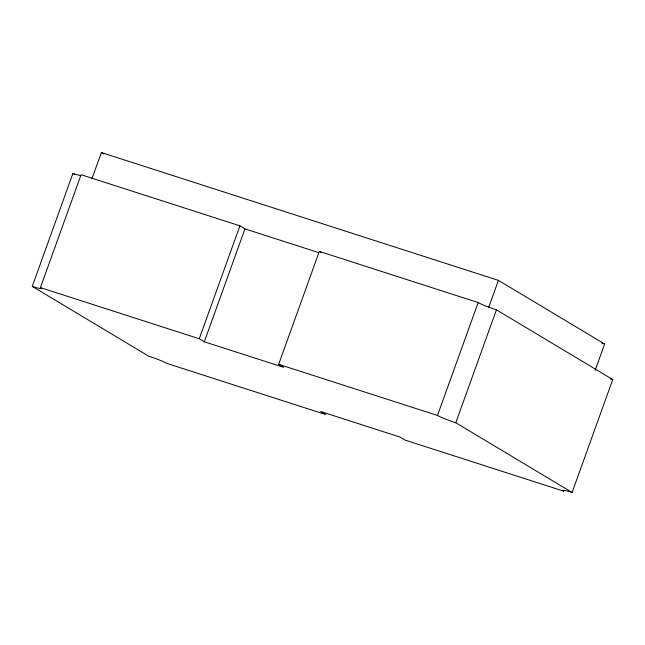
<?xml version="1.0" encoding="UTF-8"?>
<svg xmlns="http://www.w3.org/2000/svg" width="645" height="645" viewBox="0 0 645 645"><rect width="100%" height="100%" fill="white"/><g stroke="black" fill="none" stroke-linecap="round" stroke-linejoin="round"><path stroke-width="0.97" d="M32.25 286.396A15.053 1.234 19.8 0 0 40.425 287.622L199.257 338.762L204.312 341.794L283.727 367.36L278.672 364.328L319.323 251.405L478.147 302.545A15.053 1.234 19.8 0 0 496.44 309.834L612.75 379.542L572.099 492.466A15.053 1.234 19.8 0 0 563.915 491.232L405.092 440.1L400.037 437.068L320.621 411.502L325.677 414.533L166.853 363.393A15.053 1.234 19.8 0 0 148.56 356.105L32.25 286.396L72.901 173.473A15.053 1.234 19.8 0 0 80.778 175.601M40.425 287.622L81.085 174.706L239.908 225.839L244.963 228.87L318.638 252.59M91.872 178.883L101.362 152.534L498.424 280.373L604.623 344.019L595.133 370.367M199.257 338.762L239.908 225.839M204.312 341.794L244.963 228.87M278.672 364.328L437.495 415.461L478.147 302.545M488.604 307.665L498.424 280.373M572.099 492.466L455.789 422.757L496.44 309.834M601.745 343.1L604.623 344.019M319.323 251.405L321.008 252.421M101.362 152.534L103.95 154.091M72.901 173.473L74.627 174.505M455.789 422.757A15.053 1.234 19.8 0 1 437.495 415.461M610.259 378.768A15.053 1.234 19.8 0 1 612.75 379.542"/></g></svg>
